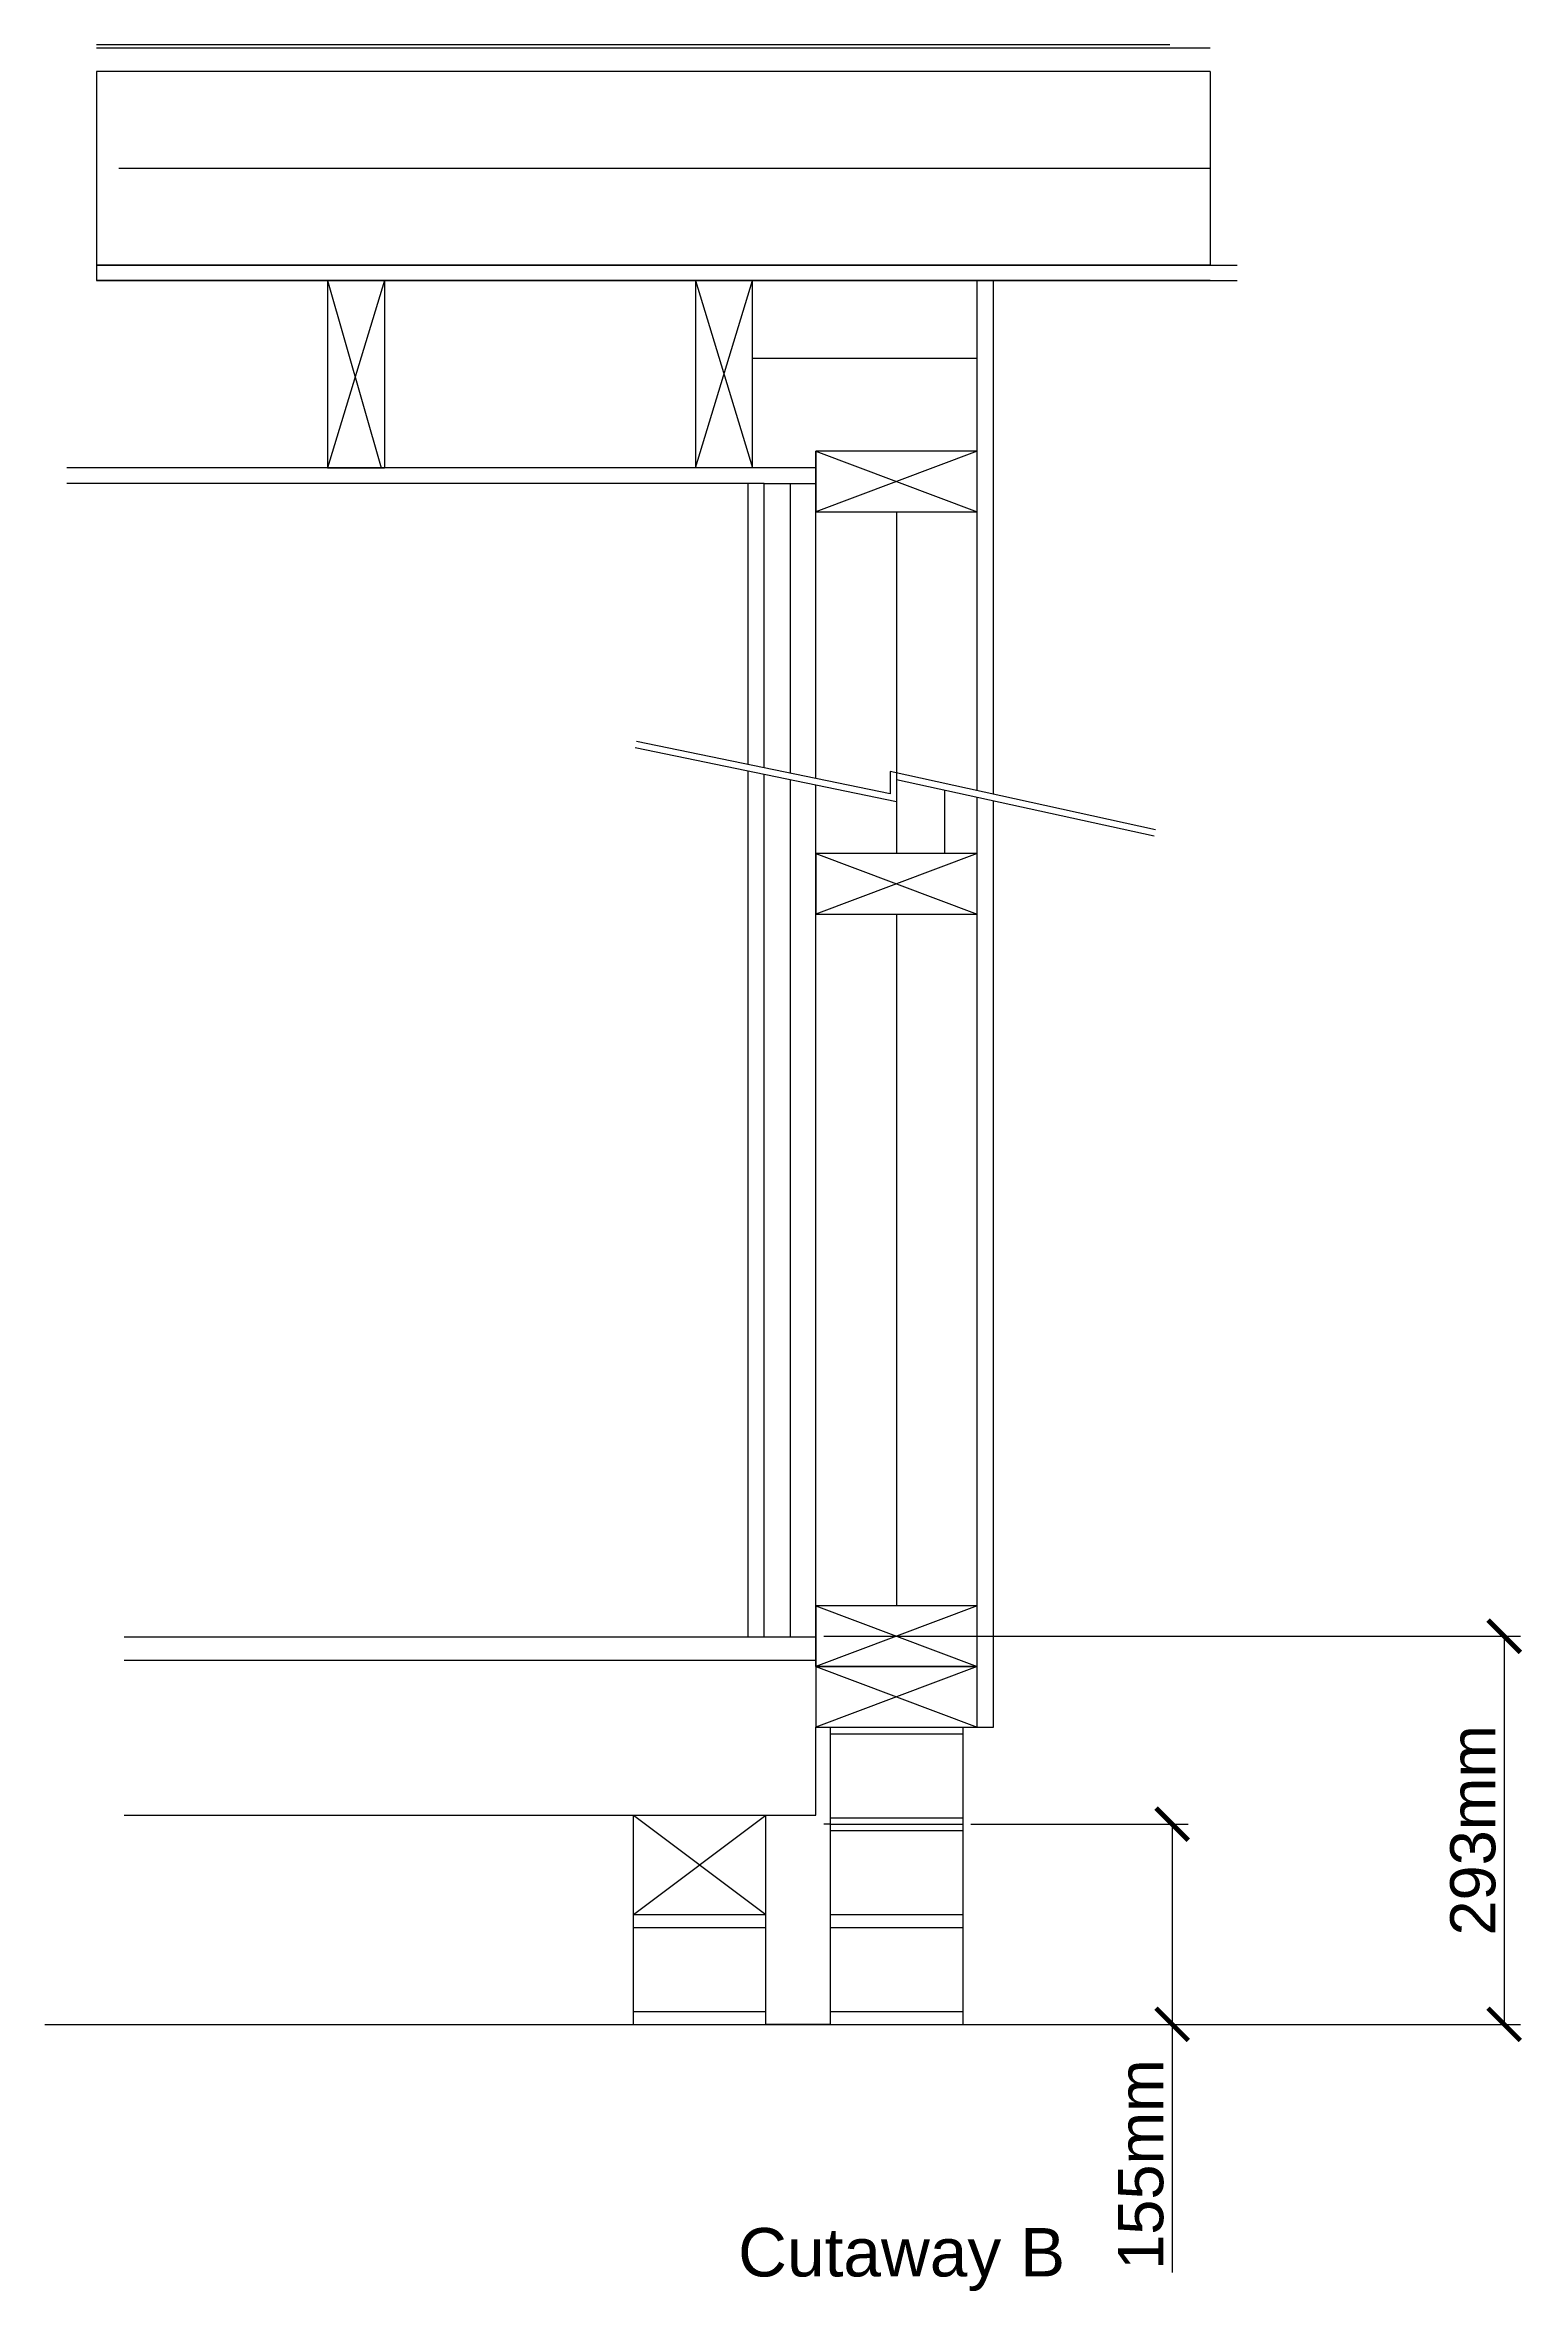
# Model space of a CAD drawing. Header units: millimetres. Extents: x -11841 to 102307, y -68819 to 40378.
# Drawn here: x 77447 to 79735, y -2761 to 717 of the extents above; entities that cross this region are included whole.
import ezdxf

# ---------------------------------------------------------------- set-up
doc = ezdxf.new("R2010")
doc.units = ezdxf.units.MM
doc.styles.get("Standard").update_dxf_attribs({"font": 'Arial.ttf'})
doc.linetypes.add('BATTING', pattern='A,0.00254,-2.54,[134,ltypeshp.shx,S=2.54,R=0,X=-2.54,Y=0],-5.08,[134,ltypeshp.shx,S=2.54,R=180,X=2.54,Y=0],-2.54', length=10.16254)
doc.dimstyles.new('JRMStyle', dxfattribs={"dimtxt": 3.5, "dimasz": 2.5, "dimexe": 1.25, "dimexo": 0.625, "dimtad": 1, "dimdec": 0, "dimdsep": 46, "dimtxsty": 'Standard', "dimblk": 'ARCHTICK', "dimblk1": 'ARCHTICK', "dimblk2": 'ARCHTICK', "dimcen": 2.5, "dimadec": 0, "dimazin": 0, "dimtfac": 1, "dimtdec": 0, "dimtmove": 0, "dimatfit": 3, "dimldrblk": 'ARCHTICK', "dimfxl": 1, "dimarcsym": 0})

# ---------------------------------------------------------------- blocks, each defined once
blk = doc.blocks.new('_ArchTick')
at = {"color": 0, "linetype": 'ByBlock', "const_width": 0.15}
blk.add_lwpolyline([(-0.5, -0.5), (0.5, 0.5)], dxfattribs=at)
blk = doc.blocks.new('*D113')
at = {"color": 0, "lineweight": -2, "ltscale": 0.58, "transparency": 16777216}
for p, q in [((78653.38638888206, -1747.498804217415), (79732.1398213369, -1747.498804217416)), ((79707.1398213369, -1747.498804217416), (79707.1398213369, -2348.498804217416)), ((78653.38638888206, -2348.498804217415), (79732.1398213369, -2348.498804217416))]:
    blk.add_line(p, q, dxfattribs=at)
at = {"layer": 'Defpoints', "color": 0, "ltscale": 0.58, "transparency": 16777216}
for p in [(78640.88638888206, -1747.498804217415), (78640.88638888206, -2348.498804217415), (79707.1398213369, -2348.498804217416)]:
    blk.add_point(p, dxfattribs=at)
at = {"color": 0, "lineweight": -2, "ltscale": 0.58, "transparency": 16777216, "xscale": 50, "yscale": 50, "zscale": 50}
for p, rotation in [((79707.1398213369, -1747.498804217416), 90), ((79707.1398213369, -2348.498804217416), 270)]:
    blk.add_blockref('_ArchTick', p, dxfattribs=dict(at, rotation=rotation))
at = {"color": 0, "ltscale": 0.58, "transparency": 16777216, "insert": (79658.87583770798, -2047.998804217403), "char_height": 70, "attachment_point": 5, "rotation": 90}
blk.add_mtext('293mm', dxfattribs=at)
blk = doc.blocks.new('*D121')
at = {"color": 0, "lineweight": -2, "ltscale": 0.58, "transparency": 16777216}
for p, q in [((78880.88638888206, -2038.498804217415), (79217.76310510948, -2038.498804217415)), ((79192.76310510948, -2038.498804217415), (79192.76310510948, -2348.498804217415)), ((78880.88638888206, -2348.498804217415), (79217.76310510948, -2348.498804217415)), ((79192.76310510948, -2348.498804217415), (79192.76310510948, -2732.625680070076))]:
    blk.add_line(p, q, dxfattribs=at)
at = {"layer": 'Defpoints', "color": 0, "ltscale": 0.58, "transparency": 16777216}
for p in [(78868.38638888206, -2038.498804217415), (78868.38638888206, -2348.498804217415), (79192.76310510948, -2348.498804217415)]:
    blk.add_point(p, dxfattribs=at)
at = {"color": 0, "lineweight": -2, "ltscale": 0.58, "transparency": 16777216, "xscale": 50, "yscale": 50, "zscale": 50}
for p, rotation in [((79192.76310510948, -2038.498804217415), 90), ((79192.76310510948, -2348.498804217415), 270)]:
    blk.add_blockref('_ArchTick', p, dxfattribs=dict(at, rotation=rotation))
at = {"color": 0, "ltscale": 0.58, "transparency": 16777216, "insert": (79144.52299596896, -2565.562242143733), "char_height": 70, "attachment_point": 5, "rotation": 90}
blk.add_mtext('155mm', dxfattribs=at)

msp = doc.modelspace()

# ---------------------------------------------------------------- linework, layer by layer
for p, q in [((79189.3833506733, 716.5011957825845), (77526.70699267584, 716.5011957825845)), ((79251.45441848517, 711.5011957825845), (77526.70699267584, 711.5011957825845)), ((77917.98018166708, 675.5011957825845), (77526.70699267584, 675.5011957825845)), ((77526.70699267586, 675.501195782585), (77526.70699267584, 351.501195782585)), ((79251.45441848517, 675.5011957825845), (77917.98018166708, 675.5011957825845)), ((79251.45441848517, 675.5011957825845), (79251.45441848517, 375.5011957825845)), ((77526.70699267584, 375.501195782585), (79293.65091906901, 375.501195782585)), ((77917.98018166708, 375.501195782585), (77526.70699267584, 375.501195782585)), ((77526.70699267584, 351.501195782585), (79293.65091906901, 351.501195782585)), ((79251.45441848517, 351.501195782585), (77526.70699267584, 351.5011957825845)), ((79251.45441848517, 375.5011957825845), (77917.98018166708, 375.501195782585)), ((78454.70699267584, 351.501195782585), (78454.70699267584, 61.501195782585)), ((78542.70699267584, 61.501195782585), (78542.70699267584, 351.501195782585)), ((78890.88638888206, -6.498804217415454), (78890.88638888206, 351.5011957825845)), ((78915.88638888208, -443.6259921932369), (78915.88638888206, 351.5011957825845)), ((78640.88638888208, -419.341119505526), (78640.88638888206, 87.50119578258455)), ((78890.88638888206, 87.50119578258455), (78640.88638888206, 87.50119578258455)), ((78640.88638888206, 87.50119578258455), (78640.88638888206, -6.498804217415454)), ((78640.88638888206, 87.50119578258455), (78890.88638888206, -6.498804217415454)), ((78890.88638888206, 87.50119578258455), (78640.88638888206, -6.498804217415454)), ((78890.88638888206, -438.1369780570963), (78890.88638888206, 87.50119578258455)), ((78454.70699267584, 61.501195782585), (77480.86036263203, 61.501195782585)), ((78560.88638888206, 37.501195782585), (77480.86036263203, 37.501195782585)), ((77972.70699267584, 61.501195782585), (77884.70699267584, 61.501195782585)), ((78640.88638888208, 61.501195782585), (78454.70699267584, 61.501195782585)), ((78535.88638888205, -397.6140400980462), (78535.88638888206, 37.501195782585)), ((78560.88638888205, -402.7871542426838), (78560.88638888208, 37.501195782585)), ((78640.88638888206, 37.501195782585), (78640.88638888206, 61.501195782585)), ((78640.88638888206, -6.498804217415454), (78890.88638888206, -6.498804217415454)), ((78663.38638888206, -6.498804217415454), (78868.38638888206, -6.498804217415454)), ((78765.88638888206, -455.4185351938722), (78361.14263106423, -371.6671088530347)), ((78755.88638888206, -443.137444570852), (78363.168950172, -361.8745590893895)), ((78535.88638888206, -1748.498804217415), (78535.88638888205, -407.8258850632119)), ((78560.88638888206, -1748.498804217415), (78560.88638888205, -412.9989992078476)), ((79166.86850295066, -498.7317670748525), (78755.88638888206, -408.4963017219443)), ((78755.88638888206, -408.4963017219457), (78755.88638888205, -443.1374445708539)), ((78640.88638888206, -1794.498804217415), (78640.88638888206, -429.552964470688)), ((79164.7305270051, -508.5005468787058), (78765.88638888206, -421.2103028092897)), ((78765.88638888206, -421.2103028092897), (78765.88638888206, -455.4185351938722)), ((78840.88638888206, -535.6619017545963), (78840.88638888206, -437.6246553832402)), ((78890.88638888206, -1794.498804217415), (78890.88638888206, -448.5675570992144)), ((78915.88638888208, -1888.498804217415), (78915.88638888208, -454.0390079571976)), ((78890.88638888206, -535.6619017545963), (78640.88638888206, -535.6619017545963)), ((78640.88638888206, -535.6619017545963), (78640.88638888206, -629.6619017545963)), ((78640.88638888206, -535.6619017545963), (78890.88638888206, -629.6619017545963)), ((78890.88638888206, -535.6619017545963), (78640.88638888206, -629.6619017545963)), ((78890.88638888206, -629.6619017545963), (78890.88638888206, -535.6619017545963)), ((78640.88638888206, -629.6619017545963), (78890.88638888206, -629.6619017545963)), ((78663.38638888206, -629.6619017545963), (78868.38638888206, -629.6619017545963)), ((78890.88638888206, -1700.498804217415), (78640.88638888206, -1700.498804217415)), ((78640.88638888206, -1700.498804217415), (78640.88638888206, -1794.498804217415)), ((78640.88638888206, -1700.498804217415), (78890.88638888206, -1794.498804217415)), ((78890.88638888206, -1700.498804217415), (78640.88638888206, -1794.498804217415)), ((78890.88638888206, -1794.498804217415), (78890.88638888206, -1700.498804217415)), ((77569.38638888206, -1748.498804217415), (78640.88638888208, -1748.498804217415)), ((77569.38638888206, -1784.498804217415), (78640.88638888208, -1784.498804217415)), ((78890.88638888206, -1794.498804217415), (78640.88638888206, -1794.498804217415)), ((78640.88638888206, -1794.498804217415), (78640.88638888206, -1888.498804217415)), ((78640.88638888206, -1794.498804217415), (78890.88638888206, -1888.498804217415)), ((78890.88638888206, -1794.498804217415), (78640.88638888206, -1888.498804217415)), ((78640.88638888206, -1794.498804217415), (78890.88638888206, -1794.498804217415)), ((78663.38638888206, -1794.498804217415), (78868.38638888206, -1794.498804217415)), ((78890.88638888206, -1888.498804217415), (78890.88638888206, -1794.498804217415)), ((78640.88638888206, -1888.498804217415), (78890.88638888206, -1888.498804217415)), ((78663.38638888206, -1898.498804217415), (78663.38638888206, -1888.498804217415)), ((78663.38638888206, -1888.498804217415), (78868.38638888206, -1888.498804217415)), ((78663.38638888206, -2348.498804217415), (78663.38638888206, -1898.498804217415)), ((78663.38638888206, -1898.498804217415), (78868.38638888206, -1898.498804217415)), ((78868.38638888206, -1888.498804217415), (78868.38638888206, -1898.498804217415)), ((78868.38638888206, -1898.498804217415), (78868.38638888206, -2328.498804217415)), ((78890.88638888206, -1888.498804217415), (78915.88638888206, -1888.498804217415)), ((77569.38638888206, -2024.498804217415), (78640.88638888208, -2024.498804217415)), ((78663.38638888206, -2028.498804217415), (78868.38638888206, -2028.498804217415)), ((78663.38638888206, -2038.498804217415), (78868.38638888206, -2038.498804217415)), ((78663.38638888206, -2048.498804217415), (78868.38638888206, -2048.498804217415)), ((78868.38638888206, -2028.498804217415), (78868.38638888206, -2048.498804217415)), ((78663.38638888206, -2178.498804217415), (78868.38638888206, -2178.498804217415)), ((78868.38638888206, -2178.498804217415), (78868.38638888206, -2198.498804217415)), ((78663.38638888206, -2198.498804217415), (78868.38638888206, -2198.498804217415)), ((78663.38638888206, -2328.498804217415), (78868.38638888206, -2328.498804217415)), ((78868.38638888206, -2328.498804217415), (78868.38638888206, -2348.498804217415)), ((77446.80542127293, -2348.498804217415), (79304.92223754985, -2348.498804217415))]:
    msp.add_line(p, q)
at = {"linetype": 'BATTING', "ltscale": 0.7}
msp.add_line((77561.5471517063, 525.5011957825845), (79251.45441848517, 525.5011957825845), dxfattribs=at)
at = {"ltscale": 0.58}
for p, q in [((77884.70699267584, 351.5011957825845), (77884.70699267584, 61.501195782585)), ((77972.70699267584, 351.5011957825845), (77884.70699267584, 61.50119578258455)), ((77884.70699267584, 351.5011957825845), (77967.78367765393, 61.50119578258455)), ((77972.70699267584, 351.5011957825845), (77972.70699267584, 61.501195782585)), ((78454.70699267584, 351.501195782585), (78542.70699267584, 61.50119578258455)), ((78454.70699267584, 61.501195782585), (78542.70699267584, 351.5011957825845)), ((77884.70699267584, 61.501195782585), (77972.70699267584, 61.501195782585)), ((78560.88638888206, 37.501195782585), (78640.88638888206, 37.501195782585)), ((78640.88638888208, -2024.498804217415), (78640.88638888206, -1888.498804217415)), ((78358.38638888206, -2348.498804217415), (78358.38638888206, -2024.498804217416)), ((78358.38638888206, -2024.498804217416), (78563.38638888206, -2178.498804217415)), ((78358.38638888206, -2178.498804217415), (78563.38638888206, -2024.498804217416)), ((78563.38638888206, -2348.498804217415), (78563.38638888206, -2024.498804217416)), ((78663.38638888206, -2038.498804217415), (78653.38638888206, -2038.498804217415)), ((78358.38638888206, -2178.498804217415), (78563.38638888206, -2178.498804217415)), ((78358.38638888206, -2198.498804217415), (78563.38638888206, -2198.498804217415)), ((78358.38638888206, -2198.498804217415), (78563.38638888206, -2198.498804217415)), ((78358.38638888206, -2328.498804217415), (78563.38638888206, -2328.498804217415)), ((78358.38638888206, -2348.498804217415), (78563.38638888206, -2348.498804217415)), ((78663.38638888206, -2348.498804217415), (78563.38638888206, -2348.498804217415))]:
    msp.add_line(p, q, dxfattribs=at)
at = {"linetype": 'BATTING', "ltscale": 0.58}
for p, q in [((78542.70699267584, 231.501195782585), (78890.88638888206, 231.501195782585)), ((78765.88638888206, -6.498804217415454), (78765.88638888206, -535.6619017545963)), ((78765.88638888206, -629.6619017545963), (78765.88638888206, -1700.498804217415))]:
    msp.add_line(p, q, dxfattribs=at)
at = {"linetype": 'BATTING', "ltscale": 0.18}
for p, q in [((78600.88638888205, 37.501195782585), (78600.88638888206, -411.0641368741026)), ((78600.88638888206, -421.2759818392688), (78600.88638888206, -1748.498804217415))]:
    msp.add_line(p, q, dxfattribs=at)

# ---------------------------------------------------------------- texts
at = {"insert": (78520.45356588176, -2663.831182279828), "char_height": 75, "attachment_point": 1}
msp.add_mtext_dynamic_manual_height_columns('Cutaway B', width=2143.268691897661, gutter_width=12.5, heights=[0], dxfattribs=at)

# ---------------------------------------------------------------- dimensions: what is measured, and where the dimension line sits
at = {"ltscale": 0.58}
for base, p1, p2, text, picture, middle in [((79707.1398213369, -2348.498804217416), (78640.88638888206, -1747.498804217415), (78640.88638888206, -2348.498804217415), '293mm', '*D113', (79658.87583770798, -2047.998804217403)), ((79192.76310510948, -2348.498804217415), (78868.38638888206, -2038.498804217415), (78868.38638888206, -2348.498804217415), '155mm', '*D121', (79144.52299596896, -2565.562242143733))]:
    dim = msp.add_linear_dim(base=base, p1=p1, p2=p2, angle=90, text=text, dimstyle='JRMStyle', override={"dimpost": 'mm'}, dxfattribs=at)
    dim.commit()
    dim.dimension.update_dxf_attribs({"geometry": picture, "text_midpoint": middle})

doc.saveas('drawing.dxf')
